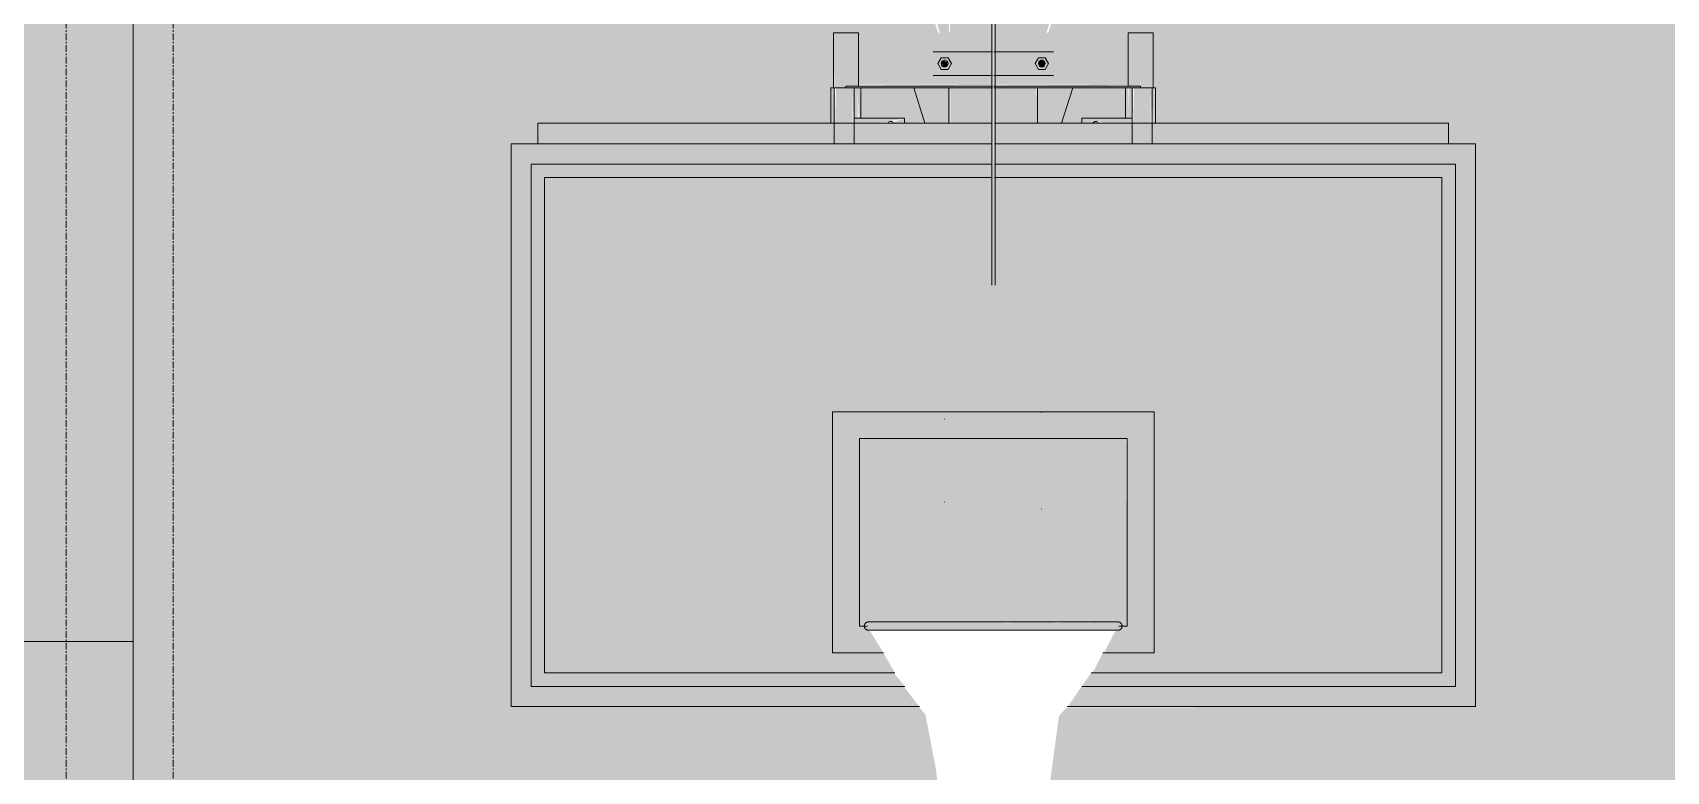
# Model space of a CAD drawing. Header units: inches. Extents: x -54880 to -186, y -132 to 853.
# Drawn here: x -13313.3 to -13191.3, y 109.2 to 164.3 of the extents above; entities that cross this region are included whole.
import ezdxf

# ---------------------------------------------------------------- set-up
doc = ezdxf.new("R2010")
doc.units = ezdxf.units.IN
doc.header["$MEASUREMENT"] = 0
doc.linetypes.add('Grid Line 1_2_', pattern=[0.875, 0.5, -0.125, 0.125, -0.125])
for name, color, linetype, lineweight in [('A-WALL-PATT', 111, 'Continuous', 9), ('Q-SPCQ', 91, 'Continuous', 9), ('S-BEAM', 12, 'Continuous', 9), ('S-GRID', 1, 'Continuous', 9)]:
    doc.layers.add(name, color=color, linetype=linetype, lineweight=lineweight)

# ---------------------------------------------------------------- blocks, each defined once
blk = doc.blocks.new('Basketball_Backstop-Performance_Sports_Systems-3103-Ceiling_Hung - 27_-0_ to 27_-11 7_8_-652462-Section 6')
at = {"layer": 'Q-SPCQ'}
h = blk.add_hatch(color=256, dxfattribs=at)
h.paths.add_polyline_path([(-25627.27, 157.56), (-25625.39, 157.56), (-25625.39, 160.19), (-25628.11, 160.19)], flags=0)
h.paths.add_polyline_path([(-25626.29, 164.31), (-25663.62, 281.37), (-25665.19, 281.37), (-25666.61, 280.92), (-25629.43, 164.31)], flags=0)
h = blk.add_hatch(color=256, dxfattribs=at)
h.paths.add_polyline_path([(-25625.13, 157.56), (-25622.29, 157.56), (-25622.29, 160.19), (-25625.39, 160.19), (-25625.37, 157.56)], flags=0)
h.paths.add_polyline_path([(-25620.72, 157.56), (-25618.96, 157.56), (-25618.97, 160.19), (-25622.04, 160.19), (-25622.04, 157.56), (-25620.89, 157.56)], flags=0)
h.paths.add_polyline_path([(-25618.96, 164.31), (-25618.86, 164.31), (-25618.94, 224.79), (-25619.94, 224.75), (-25622.01, 224.75), (-25621.95, 213.06), (-25621.67, 213.06), (-25621.67, 211.92), (-25621.79, 211.92), (-25621.79, 211.69), (-25621.67, 211.64), (-25621.67, 210.67), (-25621.23, 210.67), (-25621.23, 210.42), (-25621.11, 210.36), (-25621.11, 209.94), (-25621.23, 209.94), (-25621.32, 209.7), (-25621.67, 209.64), (-25621.67, 208.57), (-25621.79, 208.57), (-25621.86, 208.56), (-25621.98, 208.56), (-25622.04, 164.31), (-25618.97, 164.31)], flags=0)
h.paths.add_polyline_path([(-25622.36, 208.88), (-25622.29, 209.12), (-25622.36, 209.06)], flags=0)
h.paths.add_polyline_path([(-25623.32, 224.76), (-25623.66, 224.79), (-25623.48, 224.77)], flags=0)
h.paths.add_polyline_path([(-25625.21, 164.31), (-25622.29, 164.31), (-25622.36, 208.56), (-25622.48, 208.57), (-25622.54, 208.57), (-25622.67, 208.57), (-25622.67, 209.75), (-25623.11, 209.75), (-25623.11, 209.94), (-25623.23, 210.01), (-25623.23, 210.42), (-25623.11, 210.42), (-25623.03, 210.62), (-25622.67, 210.62), (-25622.67, 211.69), (-25622.54, 211.69), (-25622.54, 211.92), (-25622.67, 211.92), (-25622.61, 213.06), (-25622.36, 213.06), (-25622.33, 224.75), (-25625.49, 224.75), (-25625.41, 164.31), (-25625.37, 164.31)], flags=0)
h.paths.add_polyline_path([(-25621.86, 210.42), (-25621.79, 210.42), (-25621.86, 210.67)], flags=0)
h.paths.add_polyline_path([(-25622.54, 210.42), (-25622.48, 210.47), (-25622.54, 210.43)], flags=0)
h.paths.add_polyline_path([(-25622.36, 210.93), (-25622.33, 210.94), (-25622.36, 210.94)], flags=0)
h.paths.add_polyline_path([(-25622.01, 211.46), (-25621.98, 211.51), (-25622.01, 211.48)], flags=0)
h.paths.add_polyline_path([(-25622.61, 213.77), (-25622.54, 213.91), (-25622.39, 213.83), (-25622.54, 213.79)], flags=0)
h.paths.add_polyline_path([(-25621.02, 225.24), (-25620.87, 225.2), (-25620.89, 225.23)], flags=0)
h.paths.add_polyline_path([(-25619.8, 225.19), (-25618.86, 225.25), (-25618.86, 281.37), (-25621.23, 281.29), (-25621.23, 281.18), (-25621.11, 281.11), (-25621.11, 280.7), (-25621.23, 280.7), (-25621.32, 280.45), (-25621.67, 280.45), (-25621.67, 279.24), (-25621.23, 279.24), (-25621.23, 278.99), (-25621.11, 278.93), (-25621.11, 278.51), (-25621.23, 278.51), (-25621.32, 278.26), (-25621.67, 278.21), (-25621.67, 277.14), (-25621.79, 277.14), (-25621.86, 277.13), (-25621.98, 277.13), (-25622.01, 225.25), (-25619.83, 225.2)], flags=0)
h.paths.add_polyline_path([(-25622.36, 277.45), (-25622.33, 277.63), (-25622.36, 277.63)], flags=0)
h.paths.add_polyline_path([(-25623.66, 225.19), (-25622.33, 225.25), (-25622.36, 277.13), (-25622.48, 277.14), (-25622.54, 277.14), (-25622.67, 277.14), (-25622.67, 278.31), (-25623.11, 278.31), (-25623.11, 278.51), (-25623.23, 278.57), (-25623.23, 278.99), (-25623.11, 278.99), (-25623.02, 279.19), (-25622.67, 279.19), (-25622.67, 280.43), (-25623.11, 280.43), (-25623.11, 280.7), (-25623.23, 280.76), (-25623.23, 281.18), (-25623.11, 281.19), (-25623.11, 281.37), (-25625.49, 281.37), (-25625.45, 225.23), (-25624.85, 225.23), (-25623.56, 225.2)], flags=0)
h.paths.add_polyline_path([(-25622.36, 279.5), (-25622.32, 279.58), (-25622.36, 279.51)], flags=0)
h.paths.add_polyline_path([(-25622.02, 280.02), (-25621.98, 280.08), (-25622.02, 280.05)], flags=0)
h = blk.add_hatch(color=256, dxfattribs=at)
h.paths.add_polyline_path([(-25618.96, 157.56), (-25617.08, 157.56), (-25616.24, 160.19), (-25618.96, 160.19)], flags=0)
h.paths.add_polyline_path([(-25618.06, 164.31), (-25614.92, 164.31), (-25577.74, 280.92), (-25579.16, 281.37), (-25580.73, 281.37), (-25617.69, 165.48)], flags=0)
h = blk.add_hatch(color=256, dxfattribs=at)
h.paths.add_polyline_path([(-25622.17, 208.89), (-25622.23, 209.06), (-25622.23, 209.01), (-25622.17, 208.9)], flags=0)
h.paths.add_polyline_path([(-25622.17, 145.86), (-25622.23, 208.89), (-25622.29, 208.88), (-25622.23, 145.88), (-25622.2, 145.86)], flags=0)
for points in [[(-25622.17, 145.86), (-25622.06, 145.96), (-25622.04, 146.07), (-25622.11, 208.89), (-25622.17, 208.88), (-25622.17, 146.73)], [(-25618.55, 161.75), (-25618.33, 161.87), (-25618.3, 162), (-25618.48, 162.24), (-25618.73, 162.18), (-25618.8, 162), (-25618.73, 161.82)], [(-25625.92, 161.78), (-25625.62, 161.82), (-25625.58, 162.12), (-25625.92, 162.22), (-25626.02, 162.12)], [(-25634.3, 157.56), (-25634.05, 157.56), (-25634.11, 160.19), (-25634.3, 160.19)], [(-25634.05, 157.56), (-25633.92, 157.56), (-25633.99, 160.19), (-25634.05, 160.19)], [(-25633.92, 157.56), (-25632.67, 157.56), (-25632.67, 160.19), (-25633.92, 160.19)], [(-25632.57, 157.56), (-25632.55, 157.62), (-25632.61, 160.19), (-25632.67, 160.19), (-25632.61, 157.56), (-25632.58, 157.56)], [(-25632.3, 157.94), (-25632.3, 160.19), (-25632.55, 160.19), (-25632.55, 157.94)], [(-25632.06, 157.94), (-25632.05, 157.94), (-25632.12, 160.19), (-25632.3, 160.19), (-25632.22, 157.94), (-25632.06, 157.94)], [(-25612.25, 157.94), (-25612.05, 157.94), (-25612.11, 160.19), (-25612.3, 160.19), (-25612.26, 157.94)], [(-25611.8, 157.94), (-25611.8, 160.19), (-25612.05, 160.19), (-25612.05, 157.94)], [(-25611.67, 157.56), (-25611.74, 160.19), (-25611.8, 160.19), (-25611.73, 157.56), (-25611.7, 157.56)], [(-25610.42, 157.56), (-25610.42, 160.19), (-25611.67, 160.19), (-25611.67, 157.56)], [(-25610.3, 157.56), (-25610.3, 157.56), (-25610.36, 160.19), (-25610.42, 160.19), (-25610.36, 157.56), (-25610.31, 157.56)], [(-25610.05, 157.56), (-25610.12, 160.19), (-25610.3, 160.19), (-25610.22, 157.56), (-25610.06, 157.56)], [(-25612.79, 120), (-25612.59, 120.16), (-25612.85, 120.27), (-25613.29, 120.31), (-25614.04, 120.26), (-25617.03, 120.28), (-25617.03, 120.25), (-25619.2, 120.31), (-25621.09, 120.26), (-25623.18, 120.31), (-25625.37, 120.28), (-25626.98, 120.31), (-25629.85, 120.3), (-25631.5, 120.27), (-25631.76, 120.16), (-25631.5, 120), (-25612.85, 120)], [(-25621.17, 119.69), (-25618.26, 119.71), (-25616.57, 119.71), (-25613.51, 119.69), (-25612.85, 119.73), (-25612.59, 119.84), (-25612.85, 120), (-25631.56, 120), (-25631.76, 119.84), (-25631.5, 119.73), (-25631, 119.69), (-25629.53, 119.72), (-25627.32, 119.72), (-25625.21, 119.69), (-25625.15, 119.69), (-25623.26, 119.74), (-25621.22, 119.69)]]:
    blk.add_hatch(color=256, dxfattribs=at).paths.add_polyline_path(points, flags=0)
h = blk.add_hatch(color=256, dxfattribs=at)
h.paths.add_polyline_path([(-25633.42, 164.31), (-25633.17, 160.31), (-25632.24, 160.31), (-25632.27, 164.31), (-25633.17, 164.31)], flags=0)
h.paths.add_polyline_path([(-25633.85, 160.19), (-25633.17, 160.19), (-25633.42, 164.31), (-25634.11, 164.31), (-25634.03, 160.19), (-25633.92, 160.19)], flags=0)
h = blk.add_hatch(color=256, dxfattribs=at)
h.paths.add_polyline_path([(-25632.24, 160.44), (-25622.29, 160.44), (-25622.29, 164.31), (-25632.24, 164.31), (-25632.24, 160.79)], flags=0)
h.paths.add_polyline_path([(-25622.04, 160.44), (-25612.11, 160.44), (-25612.11, 164.31), (-25622.04, 164.31), (-25622.04, 160.79)], flags=0)
h.paths.add_polyline_path([(-25625.58, 162.12), (-25625.62, 161.82), (-25625.94, 161.84), (-25626.02, 162.12), (-25625.85, 162.2)], flags=0)
h.paths.add_polyline_path([(-25626.05, 161.56), (-25625.8, 161.75), (-25625.55, 161.56), (-25625.58, 161.87), (-25625.29, 162), (-25625.58, 162.12), (-25625.58, 162.41), (-25625.8, 162.25), (-25626.05, 162.44), (-25626.02, 162.12), (-25626.3, 162), (-25626.02, 161.87), (-25626.03, 161.75)], flags=0)
h.paths.add_polyline_path([(-25626.05, 161.56), (-25626.3, 162), (-25626.02, 162.44), (-25625.55, 162.44), (-25625.29, 162), (-25625.58, 161.56), (-25626.02, 161.56)], flags=0)
h.paths.add_polyline_path([(-25618.8, 162.44), (-25618.8, 162.11), (-25619.05, 162), (-25618.91, 162.25)], flags=0)
h.paths.add_polyline_path([(-25618.3, 162.44), (-25618.55, 162.25), (-25618.77, 162.44), (-25618.33, 162.44)], flags=0)
h.paths.add_polyline_path([(-25618.04, 162), (-25618.33, 162.12), (-25618.3, 162.44), (-25618.19, 162.25)], flags=0)
h.paths.add_polyline_path([(-25618.3, 161.56), (-25618.3, 161.89), (-25618.04, 162), (-25618.19, 161.75)], flags=0)
h.paths.add_polyline_path([(-25618.33, 161.56), (-25618.73, 161.62), (-25618.55, 161.75), (-25618.3, 161.56)], flags=0)
h.paths.add_polyline_path([(-25618.8, 161.56), (-25619.05, 162), (-25618.77, 161.82), (-25618.78, 161.75)], flags=0)
h.paths.add_polyline_path([(-25618.55, 161.75), (-25618.77, 161.92), (-25618.77, 162.08), (-25618.73, 162.18), (-25618.48, 162.24), (-25618.3, 162), (-25618.42, 161.82), (-25618.52, 161.77)], flags=0)
h = blk.add_hatch(color=256, dxfattribs=at)
h.paths.add_polyline_path([(-25610.93, 164.31), (-25612.11, 164.31), (-25612.08, 160.31), (-25611.17, 160.31), (-25611.14, 160.79)], flags=0)
h.paths.add_polyline_path([(-25610.27, 160.19), (-25610.24, 160.19), (-25610.27, 164.31), (-25610.93, 164.31), (-25611.17, 160.19), (-25610.3, 160.19)], flags=0)
h = blk.add_hatch(color=256, dxfattribs=at)
h.paths.add_polyline_path([(-25618.73, 161.56), (-25618.33, 161.59), (-25618.55, 161.75), (-25618.8, 161.56)], flags=0)
h.paths.add_polyline_path([(-25625.55, 161.56), (-25625.29, 162), (-25625.58, 161.87), (-25625.57, 161.78)], flags=0)
h.paths.add_polyline_path([(-25625.55, 161.56), (-25625.8, 161.75), (-25626.05, 161.56)], flags=0)
h.paths.add_polyline_path([(-25618.8, 161.56), (-25618.8, 161.89), (-25619.05, 162), (-25618.95, 161.82)], flags=0)
h.paths.add_polyline_path([(-25618.3, 161.56), (-25618.04, 162), (-25618.33, 161.82), (-25618.3, 161.58)], flags=0)
h.paths.add_polyline_path([(-25626.05, 162.44), (-25625.8, 162.25), (-25625.55, 162.44)], flags=0)
h.paths.add_polyline_path([(-25626.3, 162), (-25626.02, 162.12), (-25626.05, 162.44), (-25626.23, 162.12)], flags=0)
h.paths.add_polyline_path([(-25626.05, 161.56), (-25626.02, 161.87), (-25626.3, 162), (-25626.18, 161.78)], flags=0)
h.paths.add_polyline_path([(-25618.3, 162.44), (-25618.8, 162.44), (-25618.55, 162.25)], flags=0)
h.paths.add_polyline_path([(-25618.04, 162), (-25618.3, 162.42), (-25618.3, 162.11)], flags=0)
h.paths.add_polyline_path([(-25625.29, 162), (-25625.55, 162.44), (-25625.58, 162.12)], flags=0)
h.paths.add_polyline_path([(-25619.05, 162), (-25618.77, 162.16), (-25618.8, 162.44), (-25619.02, 162.06)], flags=0)
h = blk.add_hatch(color=256, dxfattribs=at)
h.paths.add_polyline_path([(-25629.53, 160.19), (-25622.29, 160.19), (-25622.29, 160.31), (-25633.17, 160.31), (-25633.17, 160.19), (-25632.06, 160.19)], flags=0)
h.paths.add_polyline_path([(-25611.17, 160.19), (-25611.17, 160.31), (-25622.04, 160.31), (-25622.04, 160.19), (-25611.67, 160.19)], flags=0)
h = blk.add_hatch(color=256, dxfattribs=at)
h.paths.add_polyline_path([(-25632.24, 160.31), (-25622.29, 160.39), (-25622.29, 160.44), (-25632.24, 160.35), (-25632.24, 160.31)], flags=0)
h.paths.add_polyline_path([(-25620.89, 160.31), (-25612.11, 160.38), (-25612.11, 160.44), (-25622.04, 160.36), (-25622.04, 160.31)], flags=0)
h = blk.add_hatch(color=256, dxfattribs=at)
h.paths.add_polyline_path([(-25656.17, 156), (-25622.29, 156), (-25622.29, 157.56), (-25656.17, 157.56), (-25656.17, 156.11)], flags=0)
h.paths.add_polyline_path([(-25593.09, 156), (-25588.17, 156), (-25588.17, 157.56), (-25622.04, 157.56), (-25622.04, 156), (-25594.17, 156)], flags=0)
h = blk.add_hatch(color=256, dxfattribs=at)
h.paths.add_polyline_path([(-25628.8, 157.94), (-25629.68, 157.62), (-25629.53, 157.56), (-25628.8, 157.56)], flags=0)
h.paths.add_polyline_path([(-25632.55, 157.56), (-25629.98, 157.62), (-25629.89, 157.68), (-25628.8, 157.94), (-25632.55, 157.94)], flags=0)
h.paths.add_polyline_path([(-25611.8, 157.56), (-25611.8, 157.94), (-25615.55, 157.94), (-25613.8, 157.56), (-25612.25, 157.56)], flags=0)
h.paths.add_polyline_path([(-25614.71, 157.56), (-25614.57, 157.68), (-25615.55, 157.94), (-25615.55, 157.56), (-25614.8, 157.56)], flags=0)
h = blk.add_hatch(color=256, dxfattribs=at)
h.paths.add_polyline_path([(-25612.25, 114), (-25586.17, 114), (-25586.17, 156), (-25622.04, 156), (-25622.04, 154.5), (-25587.67, 154.5), (-25587.67, 115.5), (-25615.57, 115.5), (-25616.6, 114), (-25614.7, 114)], flags=0)
h.paths.add_polyline_path([(-25627.99, 114), (-25627.7, 114), (-25628.87, 115.5), (-25656.67, 115.5), (-25656.67, 154.5), (-25622.29, 154.5), (-25622.29, 156), (-25658.17, 156), (-25658.17, 114), (-25628.24, 114)], flags=0)
h = blk.add_hatch(color=256, dxfattribs=at)
h.paths.add_polyline_path([(-25612.25, 115.5), (-25587.67, 115.5), (-25587.67, 154.5), (-25622.04, 154.5), (-25622.04, 153.5), (-25588.67, 153.5), (-25588.67, 116.5), (-25614.86, 116.5), (-25615.57, 115.5), (-25613.93, 115.5)], flags=0)
h.paths.add_polyline_path([(-25638.17, 115.5), (-25628.78, 115.5), (-25629.59, 116.5), (-25655.67, 116.5), (-25655.67, 153.5), (-25622.29, 153.5), (-25622.29, 154.5), (-25656.67, 154.5), (-25656.67, 115.5), (-25655.45, 115.5)], flags=0)
h.paths.add_polyline_path([(-25631.42, 118), (-25630.37, 118.01), (-25631.42, 119.72), (-25631.61, 119.78), (-25631.76, 119.84), (-25631.56, 120), (-25632.17, 120), (-25632.17, 134), (-25612.17, 134), (-25612.25, 120), (-25612.73, 119.95), (-25612.59, 119.84), (-25613.09, 119.58), (-25613.9, 118), (-25610.17, 118), (-25610.17, 136), (-25634.17, 136), (-25634.17, 118)], flags=0)
h = blk.add_hatch(color=256, dxfattribs=at)
h.paths.add_polyline_path([(-25655.67, 116.5), (-25629.53, 116.55), (-25630, 117.35), (-25630.37, 118), (-25634.17, 118), (-25634.17, 136), (-25610.17, 136), (-25610.17, 118), (-25613.98, 118), (-25614.76, 116.5), (-25588.67, 116.5), (-25588.67, 153.5), (-25622.04, 153.5), (-25622.11, 145.88), (-25622.23, 145.88), (-25622.29, 146.07), (-25622.29, 153.5), (-25655.67, 153.5), (-25655.67, 132.67)], flags=0)
h.paths.add_polyline_path([(-25612.72, 120), (-25612.17, 120), (-25612.25, 134), (-25632.17, 134), (-25632.17, 120), (-25631.56, 120), (-25631.76, 120.16), (-25631.25, 120.29), (-25630.24, 120.31), (-25618.27, 120.31), (-25612.79, 120.24), (-25612.64, 120.12), (-25612.79, 120)], flags=0)
for p, q in [((-25622.29, 208.89), (-25622.29, 145.46)), ((-25622.04, 145.46), (-25622.04, 208.89)), ((-25634.11, 164.31), (-25634.11, 160.19)), ((-25634.11, 164.31), (-25632.24, 164.31)), ((-25632.24, 160.31), (-25632.24, 164.31)), ((-25612.11, 164.31), (-25612.11, 160.31)), ((-25612.11, 164.31), (-25610.24, 164.31)), ((-25610.24, 160.19), (-25610.24, 164.31)), ((-25622.22, 162.87), (-25626.67, 162.87)), ((-25626.05, 162.44), (-25626.3, 162)), ((-25625.55, 162.44), (-25626.05, 162.44)), ((-25625.29, 162), (-25625.55, 162.44)), ((-25617.67, 162.87), (-25622.12, 162.87)), ((-25618.8, 162.44), (-25619.05, 162)), ((-25618.3, 162.44), (-25618.8, 162.44)), ((-25618.04, 162), (-25618.3, 162.44)), ((-25626.67, 161.12), (-25622.22, 161.12)), ((-25626.3, 162), (-25626.05, 161.56)), ((-25626.05, 161.56), (-25625.55, 161.56)), ((-25625.55, 161.56), (-25625.29, 162)), ((-25622.12, 161.12), (-25617.67, 161.12)), ((-25619.05, 162), (-25618.8, 161.56)), ((-25618.8, 161.56), (-25618.3, 161.56)), ((-25618.3, 161.56), (-25618.04, 162)), ((-25634.3, 160.19), (-25634.3, 157.56)), ((-25634.3, 160.19), (-25634.05, 160.19)), ((-25634.05, 160.19), (-25634.05, 156)), ((-25634.05, 160.19), (-25633.92, 160.19)), ((-25633.92, 160.19), (-25632.67, 160.19)), ((-25633.17, 160.19), (-25633.17, 160.31)), ((-25622.22, 160.31), (-25633.17, 160.31)), ((-25632.67, 160.19), (-25632.55, 160.19)), ((-25632.57, 160.19), (-25632.3, 160.19)), ((-25632.55, 156), (-25632.55, 160.19)), ((-25632.3, 160.19), (-25632.06, 160.19)), ((-25622.22, 160.19), (-25632.06, 160.19)), ((-25632.05, 157.94), (-25632.05, 160.19)), ((-25627.27, 157.56), (-25628.11, 160.19)), ((-25625.49, 160.19), (-25625.49, 157.56)), ((-25611.17, 160.31), (-25622.12, 160.31)), ((-25612.29, 160.19), (-25622.12, 160.19)), ((-25618.86, 157.56), (-25618.86, 160.19)), ((-25617.08, 157.56), (-25616.24, 160.19)), ((-25612.3, 160.19), (-25612.3, 157.94)), ((-25612.29, 160.19), (-25612.05, 160.19)), ((-25612.05, 160.19), (-25611.78, 160.19)), ((-25611.8, 160.19), (-25611.8, 156)), ((-25611.8, 160.19), (-25611.67, 160.19)), ((-25611.67, 160.19), (-25610.42, 160.19)), ((-25611.17, 160.31), (-25611.17, 160.19)), ((-25610.42, 160.19), (-25610.3, 160.19)), ((-25610.3, 160.19), (-25610.05, 160.19)), ((-25610.3, 156), (-25610.3, 160.19)), ((-25610.05, 157.56), (-25610.05, 160.19)), ((-25656.17, 156), (-25656.17, 157.56)), ((-25656.17, 157.56), (-25622.25, 157.56)), ((-25628.8, 157.94), (-25632.55, 157.94)), ((-25632.55, 157.94), (-25632.55, 157.56)), ((-25628.8, 157.56), (-25628.8, 157.94)), ((-25622.09, 157.56), (-25588.17, 157.56)), ((-25615.55, 157.94), (-25615.55, 157.56)), ((-25611.8, 157.94), (-25615.55, 157.94)), ((-25611.8, 157.56), (-25611.8, 157.94)), ((-25588.17, 157.56), (-25588.17, 156)), ((-25622.25, 156), (-25658.17, 156)), ((-25658.17, 156), (-25658.17, 114)), ((-25586.17, 156), (-25622.09, 156)), ((-25586.17, 114), (-25586.17, 156)), ((-25656.67, 115.5), (-25656.67, 154.5)), ((-25656.67, 154.5), (-25622.25, 154.5)), ((-25622.25, 154.5), (-25656.67, 154.5)), ((-25656.67, 154.5), (-25656.67, 115.5)), ((-25622.09, 154.5), (-25587.67, 154.5)), ((-25587.67, 154.5), (-25622.09, 154.5)), ((-25587.67, 154.5), (-25587.67, 115.5)), ((-25587.67, 115.5), (-25587.67, 154.5)), ((-25622.25, 153.5), (-25655.67, 153.5)), ((-25655.67, 153.5), (-25655.67, 116.5)), ((-25655.67, 116.5), (-25655.67, 153.5)), ((-25655.67, 153.5), (-25622.25, 153.5)), ((-25588.67, 153.5), (-25622.09, 153.5)), ((-25622.09, 153.5), (-25588.67, 153.5)), ((-25588.67, 116.5), (-25588.67, 153.5)), ((-25588.67, 153.5), (-25588.67, 116.5)), ((-25634.17, 118), (-25634.17, 136)), ((-25634.17, 136), (-25610.17, 136)), ((-25610.17, 136), (-25634.17, 136)), ((-25634.17, 136), (-25634.17, 118)), ((-25625.79, 135.44), (-25625.8, 135.44)), ((-25618.56, 135.94), (-25618.55, 135.94)), ((-25610.17, 136), (-25610.17, 118)), ((-25610.17, 118), (-25610.17, 136)), ((-25612.17, 134), (-25632.17, 134)), ((-25632.17, 134), (-25632.17, 120)), ((-25632.17, 120), (-25632.17, 134)), ((-25632.17, 134), (-25612.17, 134)), ((-25612.17, 120), (-25612.17, 134)), ((-25612.17, 134), (-25612.17, 120)), ((-25625.79, 129.25), (-25625.8, 129.25)), ((-25618.56, 128.75), (-25618.55, 128.75)), ((-25632.17, 120), (-25631.56, 120)), ((-25631.56, 120), (-25632.17, 120)), ((-25626.67, 120.31), (-25625.3, 120.31)), ((-25625.42, 120.31), (-25625.67, 120.31)), ((-25625.67, 120.3), (-25625.67, 120.31)), ((-25625.3, 120.31), (-25619.05, 120.31)), ((-25619.05, 120.31), (-25617.67, 120.31)), ((-25618.67, 120.31), (-25618.92, 120.31)), ((-25618.67, 120.31), (-25618.67, 120.3)), ((-25612.79, 120), (-25612.17, 120)), ((-25612.17, 120), (-25612.79, 120)), ((-25630.37, 118), (-25634.17, 118)), ((-25634.17, 118), (-25630.37, 118)), ((-25610.17, 118), (-25613.98, 118)), ((-25613.98, 118), (-25610.17, 118)), ((-25655.67, 116.5), (-25629.53, 116.5)), ((-25629.53, 116.5), (-25655.67, 116.5)), ((-25614.86, 116.5), (-25588.67, 116.5)), ((-25588.67, 116.5), (-25614.86, 116.5)), ((-25628.78, 115.5), (-25656.67, 115.5)), ((-25656.67, 115.5), (-25628.78, 115.5)), ((-25587.67, 115.5), (-25615.57, 115.5)), ((-25615.57, 115.5), (-25587.67, 115.5)), ((-25658.17, 114), (-25627.69, 114)), ((-25616.65, 114), (-25586.17, 114))]:
    blk.add_line(p, q, dxfattribs=at)
at = {"layer": 'Q-SPCQ', "flags": 128}
for points in [[(-25625.86, 162.24), (-25625.85, 162.24), (-25625.84, 162.25), (-25625.83, 162.25), (-25625.82, 162.25), (-25625.81, 162.25), (-25625.8, 162.25), (-25625.8, 162.25)], [(-25625.8, 162.25), (-25625.8, 162.25), (-25625.79, 162.25), (-25625.77, 162.25)], [(-25618.57, 162.25), (-25618.56, 162.25), (-25618.55, 162.25), (-25618.55, 162.25)], [(-25618.55, 162.25), (-25618.54, 162.25), (-25618.53, 162.25), (-25618.52, 162.25), (-25618.51, 162.25), (-25618.5, 162.25), (-25618.49, 162.24)], [(-25625.8, 161.75), (-25625.81, 161.75), (-25625.82, 161.75), (-25625.83, 161.75), (-25625.84, 161.75), (-25625.85, 161.75), (-25625.86, 161.76)], [(-25625.78, 161.75), (-25625.79, 161.75), (-25625.8, 161.75), (-25625.8, 161.75)], [(-25618.55, 161.75), (-25618.55, 161.75), (-25618.56, 161.75)], [(-25618.51, 161.75), (-25618.52, 161.75), (-25618.53, 161.75), (-25618.54, 161.75), (-25618.55, 161.75), (-25618.55, 161.75)], [(-25631.8, 120), (-25631.8, 120.01), (-25631.8, 120.02), (-25631.8, 120.04), (-25631.79, 120.05), (-25631.79, 120.06), (-25631.79, 120.07), (-25631.79, 120.09), (-25631.78, 120.1), (-25631.78, 120.11), (-25631.77, 120.12), (-25631.77, 120.13), (-25631.76, 120.14), (-25631.76, 120.16), (-25631.75, 120.17), (-25631.74, 120.18), (-25631.74, 120.19), (-25631.73, 120.2), (-25631.72, 120.21), (-25631.71, 120.22), (-25631.7, 120.22), (-25631.7, 120.23), (-25631.69, 120.24), (-25631.68, 120.25), (-25631.67, 120.26), (-25631.66, 120.26), (-25631.64, 120.27), (-25631.63, 120.28), (-25631.62, 120.28), (-25631.61, 120.29), (-25631.6, 120.29), (-25631.59, 120.3), (-25631.58, 120.3), (-25631.56, 120.3), (-25631.55, 120.31), (-25631.54, 120.31), (-25631.53, 120.31), (-25631.51, 120.31), (-25631.5, 120.31), (-25631.49, 120.31), (-25631.49, 120.31)], [(-25631.49, 119.69), (-25631.5, 119.69), (-25631.51, 119.69), (-25631.52, 119.69), (-25631.54, 119.69), (-25631.55, 119.69), (-25631.56, 119.7), (-25631.57, 119.7), (-25631.58, 119.7), (-25631.6, 119.71), (-25631.61, 119.71), (-25631.62, 119.72), (-25631.63, 119.72), (-25631.64, 119.73), (-25631.65, 119.74), (-25631.66, 119.74), (-25631.67, 119.75), (-25631.68, 119.76), (-25631.69, 119.77), (-25631.7, 119.77), (-25631.71, 119.78), (-25631.72, 119.79), (-25631.73, 119.8), (-25631.74, 119.81), (-25631.74, 119.82), (-25631.75, 119.83), (-25631.76, 119.84), (-25631.76, 119.85), (-25631.77, 119.86), (-25631.77, 119.88), (-25631.78, 119.89), (-25631.78, 119.9), (-25631.79, 119.91), (-25631.79, 119.92), (-25631.79, 119.93), (-25631.79, 119.95), (-25631.8, 119.96), (-25631.8, 119.97), (-25631.8, 119.98), (-25631.8, 120), (-25631.8, 120)], [(-25612.86, 120.31), (-25612.87, 120.31), (-25612.89, 120.31), (-25612.93, 120.31), (-25612.98, 120.31), (-25613.05, 120.31), (-25613.13, 120.31), (-25613.22, 120.31), (-25613.33, 120.31), (-25613.46, 120.31), (-25613.6, 120.31), (-25613.75, 120.31), (-25613.91, 120.31), (-25614.09, 120.31), (-25614.28, 120.31), (-25614.49, 120.31), (-25614.7, 120.31), (-25614.93, 120.31), (-25615.17, 120.31), (-25615.42, 120.31), (-25615.69, 120.31), (-25615.96, 120.31), (-25616.24, 120.31), (-25616.53, 120.31), (-25616.83, 120.31), (-25617.14, 120.31), (-25617.46, 120.31), (-25617.78, 120.31), (-25618.12, 120.31), (-25618.46, 120.31), (-25618.8, 120.31), (-25619.15, 120.31), (-25619.5, 120.31), (-25619.86, 120.31), (-25620.23, 120.31), (-25620.59, 120.31), (-25620.96, 120.31), (-25621.33, 120.31), (-25621.7, 120.31), (-25622.07, 120.31), (-25622.45, 120.31), (-25622.82, 120.31), (-25623.19, 120.31), (-25623.56, 120.31), (-25623.93, 120.31), (-25624.29, 120.31), (-25624.65, 120.31), (-25625.01, 120.31), (-25625.36, 120.31), (-25625.71, 120.31), (-25626.05, 120.31), (-25626.38, 120.31), (-25626.71, 120.31), (-25627.04, 120.31), (-25627.35, 120.31), (-25627.65, 120.31), (-25627.95, 120.31), (-25628.24, 120.31), (-25628.52, 120.31), (-25628.78, 120.31), (-25629.04, 120.31), (-25629.29, 120.31), (-25629.52, 120.31), (-25629.74, 120.31), (-25629.96, 120.31), (-25630.15, 120.31), (-25630.34, 120.31), (-25630.51, 120.31), (-25630.67, 120.31), (-25630.82, 120.31), (-25630.95, 120.31), (-25631.07, 120.31), (-25631.17, 120.31), (-25631.26, 120.31), (-25631.33, 120.31), (-25631.39, 120.31), (-25631.44, 120.31), (-25631.47, 120.31), (-25631.48, 120.31), (-25631.49, 120.31)], [(-25631.49, 120.31), (-25631.48, 120.31), (-25631.46, 120.31), (-25631.42, 120.31), (-25631.37, 120.31), (-25631.3, 120.31), (-25631.22, 120.31), (-25631.12, 120.31), (-25631.01, 120.31), (-25630.89, 120.31), (-25630.75, 120.31), (-25630.6, 120.31), (-25630.43, 120.31), (-25630.26, 120.31), (-25630.06, 120.31), (-25629.86, 120.31), (-25629.64, 120.31), (-25629.42, 120.31), (-25629.18, 120.31), (-25628.92, 120.31), (-25628.66, 120.31), (-25628.39, 120.31), (-25628.11, 120.31), (-25627.82, 120.31), (-25627.51, 120.31), (-25627.21, 120.31), (-25626.89, 120.31), (-25626.56, 120.31), (-25626.23, 120.31), (-25625.89, 120.31), (-25625.55, 120.31), (-25625.2, 120.31), (-25624.84, 120.31), (-25624.49, 120.31), (-25624.12, 120.31), (-25623.76, 120.31), (-25623.39, 120.31), (-25623.02, 120.31), (-25622.65, 120.31), (-25622.27, 120.31), (-25621.9, 120.31), (-25621.53, 120.31), (-25621.16, 120.31), (-25620.79, 120.31), (-25620.42, 120.31), (-25620.06, 120.31), (-25619.7, 120.31), (-25619.34, 120.31), (-25618.99, 120.31), (-25618.64, 120.31), (-25618.3, 120.31), (-25617.96, 120.31), (-25617.63, 120.31), (-25617.31, 120.31), (-25617, 120.31), (-25616.69, 120.31), (-25616.4, 120.31), (-25616.11, 120.31), (-25615.83, 120.31), (-25615.56, 120.31), (-25615.31, 120.31), (-25615.06, 120.31), (-25614.83, 120.31), (-25614.6, 120.31), (-25614.39, 120.31), (-25614.19, 120.31), (-25614.01, 120.31), (-25613.84, 120.31), (-25613.68, 120.31), (-25613.53, 120.31), (-25613.4, 120.31), (-25613.28, 120.31), (-25613.18, 120.31), (-25613.09, 120.31), (-25613.01, 120.31), (-25612.95, 120.31), (-25612.91, 120.31), (-25612.88, 120.31), (-25612.86, 120.31), (-25612.86, 120.31)], [(-25631.49, 119.69), (-25631.48, 119.69), (-25631.46, 119.69), (-25631.42, 119.69), (-25631.37, 119.69), (-25631.3, 119.69), (-25631.22, 119.69), (-25631.12, 119.69), (-25631.01, 119.69), (-25630.89, 119.69), (-25630.75, 119.69), (-25630.6, 119.69), (-25630.43, 119.69), (-25630.26, 119.69), (-25630.06, 119.69), (-25629.86, 119.69), (-25629.64, 119.69), (-25629.42, 119.69), (-25629.18, 119.69), (-25628.92, 119.69), (-25628.66, 119.69), (-25628.39, 119.69), (-25628.11, 119.69), (-25627.82, 119.69), (-25627.51, 119.69), (-25627.21, 119.69), (-25626.89, 119.69), (-25626.56, 119.69), (-25626.23, 119.69), (-25625.89, 119.69), (-25625.55, 119.69), (-25625.2, 119.69), (-25624.84, 119.69), (-25624.49, 119.69), (-25624.12, 119.69), (-25623.76, 119.69), (-25623.39, 119.69), (-25623.02, 119.69), (-25622.65, 119.69), (-25622.27, 119.69), (-25621.9, 119.69), (-25621.53, 119.69), (-25621.16, 119.69), (-25620.79, 119.69), (-25620.42, 119.69), (-25620.06, 119.69), (-25619.7, 119.69), (-25619.34, 119.69), (-25618.99, 119.69), (-25618.64, 119.69), (-25618.3, 119.69), (-25617.96, 119.69), (-25617.63, 119.69), (-25617.31, 119.69), (-25617, 119.69), (-25616.69, 119.69), (-25616.4, 119.69), (-25616.11, 119.69), (-25615.83, 119.69), (-25615.56, 119.69), (-25615.31, 119.69), (-25615.06, 119.69), (-25614.83, 119.69), (-25614.6, 119.69), (-25614.39, 119.69), (-25614.19, 119.69), (-25614.01, 119.69), (-25613.84, 119.69), (-25613.68, 119.69), (-25613.53, 119.69), (-25613.4, 119.69), (-25613.28, 119.69), (-25613.18, 119.69), (-25613.09, 119.69), (-25613.01, 119.69), (-25612.95, 119.69), (-25612.91, 119.69), (-25612.88, 119.69), (-25612.86, 119.69), (-25612.86, 119.69)], [(-25631.26, 119.69), (-25631.33, 119.69), (-25631.39, 119.69), (-25631.44, 119.69), (-25631.47, 119.69), (-25631.48, 119.69), (-25631.49, 119.69)], [(-25612.86, 119.69), (-25612.87, 119.69), (-25612.89, 119.69), (-25612.93, 119.69), (-25612.98, 119.69), (-25613.05, 119.69), (-25613.13, 119.69)], [(-25612.86, 120.31), (-25612.85, 120.31), (-25612.84, 120.31), (-25612.82, 120.31), (-25612.81, 120.31), (-25612.8, 120.31), (-25612.79, 120.3), (-25612.78, 120.3), (-25612.76, 120.3), (-25612.75, 120.29), (-25612.74, 120.29), (-25612.73, 120.28), (-25612.72, 120.28), (-25612.71, 120.27), (-25612.7, 120.26), (-25612.68, 120.26), (-25612.67, 120.25), (-25612.66, 120.24), (-25612.66, 120.23), (-25612.65, 120.23), (-25612.64, 120.22), (-25612.63, 120.21), (-25612.62, 120.2), (-25612.61, 120.19), (-25612.61, 120.18), (-25612.6, 120.17), (-25612.59, 120.16), (-25612.59, 120.15), (-25612.58, 120.14), (-25612.57, 120.12), (-25612.57, 120.11), (-25612.57, 120.1), (-25612.56, 120.09), (-25612.56, 120.08), (-25612.56, 120.07), (-25612.55, 120.05), (-25612.55, 120.04), (-25612.55, 120.03), (-25612.55, 120.02), (-25612.55, 120), (-25612.55, 120)], [(-25612.55, 120), (-25612.55, 119.99), (-25612.55, 119.98), (-25612.55, 119.96), (-25612.55, 119.95), (-25612.56, 119.94), (-25612.56, 119.93), (-25612.56, 119.91), (-25612.56, 119.9), (-25612.57, 119.89), (-25612.57, 119.88), (-25612.58, 119.87), (-25612.58, 119.86), (-25612.59, 119.84), (-25612.6, 119.83), (-25612.6, 119.82), (-25612.61, 119.81), (-25612.62, 119.8), (-25612.63, 119.79), (-25612.63, 119.78), (-25612.64, 119.78), (-25612.65, 119.77), (-25612.66, 119.76), (-25612.67, 119.75), (-25612.68, 119.74), (-25612.69, 119.74), (-25612.7, 119.73), (-25612.71, 119.72), (-25612.73, 119.72), (-25612.74, 119.71), (-25612.75, 119.71), (-25612.76, 119.7), (-25612.77, 119.7), (-25612.78, 119.7), (-25612.8, 119.69), (-25612.81, 119.69), (-25612.82, 119.69), (-25612.83, 119.69), (-25612.85, 119.69), (-25612.86, 119.69), (-25612.86, 119.69)]]:
    blk.add_lwpolyline(points, dxfattribs=at)
at = {"layer": 'Q-SPCQ'}
for centre, radius, start, end in [((-25625.8, 162), 0.25, 0, 180), ((-25625.8, 162), 0.25, 90, 120), ((-25625.8, 162), 0.25, 45, 90), ((-25618.55, 162), 0.25, 0, 180), ((-25618.55, 162), 0.25, 90, 105), ((-25618.55, 162), 0.25, 75, 90), ((-25625.8, 162), 0.25, 150, 225), ((-25625.8, 162), 0.25, 180, 0), ((-25625.8, 162), 0.25, 240, 270), ((-25625.8, 162), 0.25, 270, 300), ((-25625.8, 162), 0.25, 330, 30), ((-25618.55, 162), 0.25, 180, 0), ((-25618.55, 162), 0.25, 15, 60), ((-25629.83, 157.47), 0.219, 30, 150), ((-25614.52, 157.47), 0.219, 30, 150)]:
    blk.add_arc(centre, radius, start, end, dxfattribs=at)
blk = doc.blocks.new('columns and girder2 - one-1075720-Section 6')
at = {"layer": 'S-BEAM'}
h = blk.add_hatch(color=256, dxfattribs=at)
h.paths.add_polyline_path([(-25686.39, 118.85), (-25686.39, 250), (-25696.39, 250), (-25696.39, 118.85)], flags=0)
h.paths.add_polyline_path([(-25696.39, 278), (-25686.39, 278), (-25686.39, 291.85), (-25696.39, 291.85), (-25696.39, 282.67)], flags=0)
blk.add_hatch(color=256, dxfattribs=at).paths.add_polyline_path([(-25686.39, 1), (-25686.39, 118.85), (-25696.39, 118.85), (-25696.39, 1)], flags=0)
for p, q in [((-25686.39, 250), (-25686.39, 118.85)), ((-25686.39, 118.85), (-25696.39, 118.85)), ((-25686.39, 118.85), (-25686.39, 1))]:
    blk.add_line(p, q, dxfattribs=at)

msp = doc.modelspace()

# ---------------------------------------------------------------- hatches: boundary and pattern name
at = {"layer": 'A-WALL-PATT'}
h = msp.add_hatch(dxfattribs=at)
h.set_pattern_fill('FP_22', color=256, style=0, pattern_type=2)
h.set_pattern_definition([(90, (-37292.5, -1109.5), (-193, -193), [48, -145]), (180, (-37292.5, -1109.5), (-2e-14, -193), [96.25, -96.75]), (270, (-37388.74, -1061.5), (-193, -193), [48, -145]), (180, (-37292.5, -1061.5), (-2e-14, -193), [96.25, -96.75]), (270, (-37389, -1061.5), (-193, -193), [48, -145]), (180, (-37389, -1061.5), (-2e-14, -193), [96.25, -96.75]), (90, (-37485.24, -1109.5), (-193, -193), [48, -145]), (180, (-37389, -1109.5), (-2e-14, -193), [96.25, -96.75]), (90, (-37340.5, -1061.25), (-193, -193), [48, -145]), (180, (-37292.24, -1061.25), (-2e-14, -193), [48.25, -144.75]), (180, (-37292.24, -1013.25), (-2e-14, -193), [48.25, -144.75]), (90, (-37437, -1061.25), (-193, -193), [48, -145]), (180, (-37340.74, -1061.25), (-2e-14, -193), [96.25, -96.75]), (270, (-37340.74, -1013.25), (-193, -193), [48, -145]), (180, (-37340.74, -1013.25), (-2e-14, -193), [96.25, -96.75]), (180, (-37437.24, -1061.25), (-2e-14, -193), [48, -145]), (270, (-37437.24, -1013.25), (-193, -193), [48, -145]), (180, (-37437.24, -1013.25), (-2e-14, -193), [48, -145]), (90, (-37292.5, -1013), (-193, -193), [48, -145]), (180, (-37292.5, -1013), (-2e-14, -193), [96.25, -96.75]), (270, (-37388.74, -965), (-193, -193), [48, -145]), (180, (-37292.5, -965), (-2e-14, -193), [96.25, -96.75]), (270, (-37389, -965), (-193, -193), [48, -145]), (180, (-37389, -965), (-2e-14, -193), [96.25, -96.75]), (270, (-37485.24, -965), (-193, -193), [48, -145]), (180, (-37389, -1013), (-2e-14, -193), [96.25, -96.75]), (90, (-37340.5, -964.75), (-193, -193), [48, -145]), (180, (-37292.24, -964.75), (-2e-14, -193), [48.25, -144.75]), (180, (-37292.24, -916.75), (-2e-14, -193), [48.25, -144.75]), (90, (-37437, -964.75), (-193, -193), [48, -145]), (180, (-37340.74, -964.75), (-2e-14, -193), [96.25, -96.75]), (270, (-37340.74, -916.75), (-193, -193), [48, -145]), (180, (-37340.74, -916.75), (-2e-14, -193), [96.25, -96.75]), (180, (-37437.24, -964.75), (-2e-14, -193), [48, -145]), (270, (-37437.24, -916.75), (-193, -193), [48, -145]), (180, (-37437.24, -916.75), (-2e-14, -193), [48, -145])])
h.paths.add_polyline_path([(-12253.32402, 1), (-12250.88261, 1), (-12250.88261, 96.75), (-12157.75761, 96.75), (-12157.75761, 193), (-12437.25761, 193), (-12437.25761, 1), (-12324.43532, 1)], flags=0)
h.paths.add_polyline_path([(-12877.38332, 1), (-12784.75761, 1), (-12784.75761, 96), (-12736.75761, 96), (-12736.75761, 193), (-13016.25761, 193), (-13016.25761, 1)], flags=0)
h.paths.add_polyline_path([(-13093.63261, 1), (-13026.25761, 1), (-13026.25761, 193), (-13225.14124, 193), (-13234.29003, 164.3125), (-13229.60381, 164.3125), (-13229.54131, 160.1875), (-13229.41631, 160.1875), (-13229.41631, 157.5625), (-13207.54131, 157.5625), (-13207.54131, 156), (-13205.54131, 156), (-13205.54131, 114), (-13236.07181, 113.91976), (-13236.58127, 113.34757), (-13236.63262, 113.27782), (-13237.46601, 107.11296), (-13237.60025, 104.38546), (-13237.6155, 101.3125), (-13245.54131, 101.3125), (-13245.47867, 105.33002), (-13245.79963, 109.23238), (-13246.61208, 113.43381), (-13246.77745, 113.58488), (-13247.09616, 114), (-13277.54131, 114), (-13277.54131, 156), (-13275.54131, 156), (-13275.54131, 157.5625), (-13253.66631, 157.5625), (-13253.59309, 160.1875), (-13253.47881, 160.1875), (-13253.41631, 164.3125), (-13248.79259, 164.3125), (-13257.94138, 193), (-13305.75761, 193), (-13305.75761, 1), (-13190.13261, 1), (-13190.13261, 96.75), (-13093.63261, 96.75), (-13093.63261, 95.17026)], flags=0)
h.paths.add_polyline_path([(-12726.75761, 1), (-12560.25761, 1), (-12560.25761, 99), (-12482.25761, 99), (-12482.25761, 1), (-12447.25761, 1), (-12447.25761, 193), (-12559.57385, 193), (-12568.72264, 164.3125), (-12564.03642, 164.3125), (-12563.97392, 160.1875), (-12563.84892, 160.1875), (-12563.84892, 157.5625), (-12541.97392, 157.5625), (-12541.97392, 156), (-12539.97392, 156), (-12539.97392, 114), (-12570.50442, 113.91976), (-12570.99149, 113.10647), (-12571.14235, 112.50113), (-12571.81151, 108.23884), (-12572.03286, 104.38546), (-12572.04811, 101.3125), (-12579.97392, 101.31246), (-12579.91128, 105.33002), (-12580.23224, 109.23238), (-12581.03327, 113.30498), (-12581.54644, 114), (-12611.97392, 114), (-12611.97392, 156), (-12609.97392, 156), (-12609.97392, 157.5625), (-12588.09892, 157.5625), (-12588.02569, 160.1875), (-12587.91142, 160.1875), (-12587.84892, 164.3125), (-12583.2252, 164.3125), (-12592.37399, 193), (-12726.75761, 193), (-12726.75761, 94.0578)], flags=0)
h.paths.add_polyline_path([(-13357.13843, 1), (-13315.75761, 1), (-13315.75761, 193), (-13451.72456, 193), (-13451.72456, 145), (-13358.88261, 145), (-13358.88261, 1)], flags=0)
h.paths.add_polyline_path([(-11578.75761, 96.75), (-11578.75761, 193), (-11858.25761, 193), (-11858.25761, 96.75), (-11633.25032, 96.75)], flags=0)
h.paths.add_polyline_path([(-11868.25761, 96.75), (-11868.25761, 193), (-12147.75761, 193), (-12147.75761, 96.75), (-11909.72432, 96.75)], flags=0)
h.paths.add_polyline_path([(-11568.75761, 96.75), (-11289.25761, 96.75), (-11289.25761, 193), (-11568.75761, 193), (-11568.75761, 114.47242)], flags=0)
h.paths.add_polyline_path([(-10423.67657, 96.75), (-10421.50761, 96.75), (-10421.50761, 135.23042), (-10424.88261, 135.23042), (-10424.88261, 136.98164), (-10422.91726, 137.01194), (-10422.51829, 137.2421), (-10422.28794, 137.64075), (-10422.25761, 137.87091), (-10422.33876, 159.35326), (-10422.51829, 159.62977), (-10422.91726, 159.86031), (-10423.67657, 159.89066), (-10424.88261, 159.89066), (-10424.88261, 161.60141), (-10421.50761, 161.60141), (-10421.50761, 193), (-10433.25761, 193), (-10433.27057, 145.23322), (-10433.49787, 142.80057), (-10434.41248, 139.90161), (-10435.35457, 138.00963), (-10436.91149, 135.94794), (-10438.90507, 134.15521), (-10441.38857, 132.70355), (-10443.42633, 131.91412), (-10445.96586, 131.4394), (-10448.54937, 131.4394), (-10451.25022, 131.97662), (-10453.8492, 133.06488), (-10454.56821, 133.47281), (-10456.27602, 134.67443), (-10458.25748, 136.77374), (-10459.56679, 138.77603), (-10460.52245, 141.01668), (-10461.08903, 143.45278), (-10461.25761, 146.29748), (-10461.25761, 193), (-10700.25761, 193), (-10700.25761, 96.75), (-10458.23582, 96.75)], flags=0)
h.paths.add_polyline_path([(-11279.25761, 96.75), (-10999.75761, 96.75), (-10999.75761, 193), (-11279.25761, 193), (-11279.25761, 117.85285)], flags=0)
h.paths.add_polyline_path([(-10989.75761, 96.75), (-10710.25761, 96.75), (-10710.25761, 193), (-10989.75761, 193), (-10989.75761, 117.85285)], flags=0)
h.paths.add_polyline_path([(-10481.678, 112.79127), (-10484.48004, 113.10363), (-10486.46628, 113.6363), (-10488.678, 114.66854), (-10490.98344, 116.37617), (-10492.61508, 118.10027), (-10493.94223, 120.09756), (-10494.91304, 122.30736), (-10495.50321, 124.80387), (-10495.678, 127.09149), (-10495.4653, 129.52046), (-10494.83369, 131.87562), (-10493.80235, 134.08542), (-10492.40262, 136.08272), (-10490.67702, 137.80682), (-10488.678, 139.20534), (-10486.46628, 140.23578), (-10484.10907, 140.86685), (-10481.678, 141.07936), (-10479.24692, 140.86685), (-10476.88971, 140.23578), (-10474.678, 139.20534), (-10472.67897, 137.80682), (-10470.95337, 136.08272), (-10469.55364, 134.08542), (-10468.5223, 131.87562), (-10467.89069, 129.52046), (-10467.678, 126.80341), (-10467.89069, 124.37023), (-10468.5223, 122.01098), (-10469.55364, 119.79734), (-10471.21935, 117.53037), (-10472.67897, 116.06949), (-10474.678, 114.66854), (-10476.88971, 113.6363), (-10479.24692, 113.00414), (-10480.97876, 112.85249)], flags=0)
h.paths.add_polyline_path([(-13479.72456, 145), (-13479.72456, 193), (-13563.91118, 193), (-13563.91118, 145), (-13482.17019, 145)], flags=0)
h.paths.add_polyline_path([(-13879.60157, 145), (-13605.25761, 145), (-13605.25761, 193), (-13880.00761, 193), (-13880.00761, 145)], flags=0)
h.paths.add_polyline_path([(-13594.48776, 145), (-13591.91118, 145), (-13591.91118, 193), (-13595.25761, 193), (-13595.25761, 145)], flags=0)
h.paths.add_polyline_path([(-12569.34892, 157.9375), (-12568.47235, 157.62343), (-12568.42704, 157.5625), (-12568.16299, 157.62343), (-12568.42704, 157.71933), (-12569.02204, 157.86014)], flags=0)
h.paths.add_polyline_path([(-12570.87529, 157.5625), (-12569.34892, 157.62343), (-12569.34892, 157.9375), (-12566.09892, 157.9375), (-12566.09892, 160.1875), (-12570.03815, 160.1875), (-12570.87031, 157.57813)], flags=0)
h.paths.add_polyline_path([(-13249.14094, 157.5625), (-13249.04288, 157.62343), (-13249.04288, 157.70595), (-13249.25418, 157.5625)], flags=0)
h.paths.add_polyline_path([(-12583.81961, 157.5625), (-12583.47726, 157.62479), (-12583.47549, 157.70595), (-12583.82608, 157.5625)], flags=0)
h.paths.add_polyline_path([(-13248.16631, 157.5625), (-13246.65937, 157.62343), (-13247.47708, 160.1875), (-13251.41631, 160.1875), (-13251.41631, 157.9375), (-13248.16631, 157.9375), (-13248.16631, 157.57813)], flags=0)
h.paths.add_polyline_path([(-13234.91631, 157.9375), (-13234.03974, 157.62343), (-13233.99443, 157.5625), (-13233.73038, 157.62343), (-13233.99443, 157.71933), (-13234.10381, 157.74521)], flags=0)
h.paths.add_polyline_path([(-13234.91631, 157.5625), (-13234.91631, 157.9375), (-13231.66631, 157.9375), (-13231.66631, 160.1875), (-13235.60554, 160.1875), (-13236.44268, 157.5625)], flags=0)
h.paths.add_polyline_path([(-12581.07254, 157.5625), (-12581.90969, 160.1875), (-12585.84892, 160.1875), (-12585.84892, 157.9375), (-12582.59892, 157.9375), (-12582.59892, 157.5625)], flags=0)
h.paths.add_polyline_path([(-12571.9939, 164.3125), (-12562.84511, 193), (-12572.66142, 193), (-12572.66142, 164.3125)], flags=0)
h.paths.add_polyline_path([(-12579.28642, 164.3125), (-12579.28642, 193), (-12589.10272, 193), (-12579.95393, 164.3125), (-12579.30979, 164.3125)], flags=0)
h.paths.add_polyline_path([(-13244.85381, 164.3125), (-13244.85381, 193), (-13254.67011, 193), (-13245.52132, 164.3125)], flags=0)
h.paths.add_polyline_path([(-13237.56129, 164.3125), (-13228.41251, 193), (-13238.22881, 193), (-13238.22881, 164.3125)], flags=0)

# ---------------------------------------------------------------- linework, layer by layer
at = {"layer": 'S-GRID', "linetype": 'Grid Line 1_2_'}
for p, q in [((-13310.75761, -132), (-13310.75761, 573.76478)), ((-13310.75761, -132), (-13310.75761, 573.76478)), ((-13302.75761, -132), (-13302.75761, 573.76478))]:
    msp.add_line(p, q, dxfattribs=at)

# ---------------------------------------------------------------- block references
at = {"layer": 'Q-SPCQ'}
msp.add_blockref('Basketball_Backstop-Performance_Sports_Systems-3103-Ceiling_Hung - 27_-0_ to 27_-11 7_8_-652462-Section 6', (12380.63261, 0), dxfattribs=at)
at = {"layer": 'S-BEAM'}
msp.add_blockref('columns and girder2 - one-1075720-Section 6', (12380.63261, 0), dxfattribs=at)

doc.saveas('drawing.dxf')
